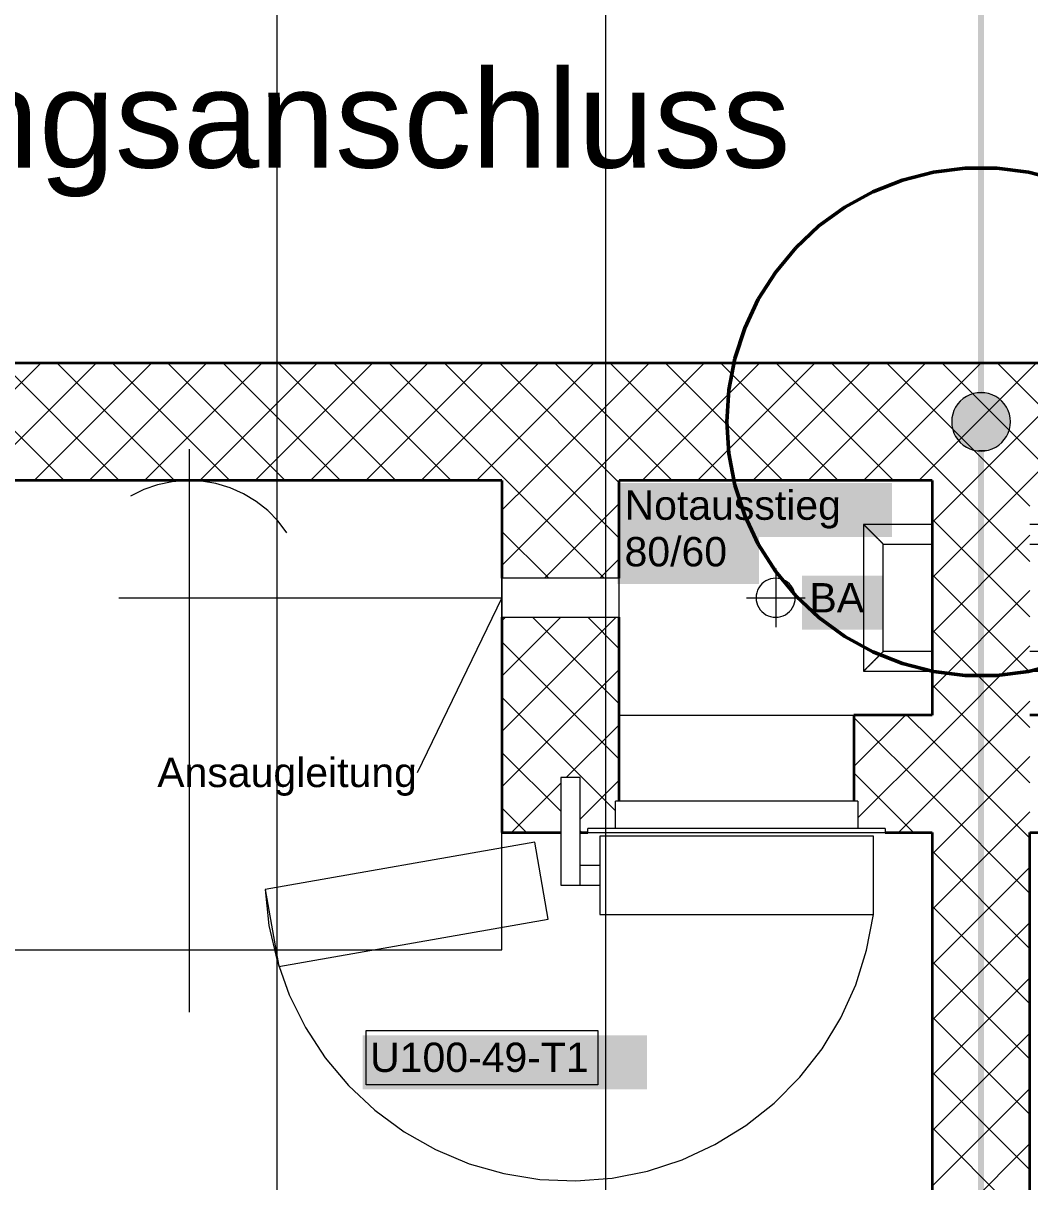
# Model space of a CAD drawing. Extents: x -1067 to 23308, y -6822 to 57810.
# Drawn here: x 7.7 to 59.2, y 408.5 to 467.8 of the extents above; entities that cross this region are included whole.
import ezdxf
from ezdxf.lldxf.tags import DXFTag

# ---------------------------------------------------------------- set-up
doc = ezdxf.new("R2010")
doc.units = 0
doc.layers.get('0').update_dxf_attribs({"lineweight": 13})
for name, color, linetype, lineweight in [('A-____-NOTE-TEXT', 7, 'Continuous', 9), ('A-DETL-____-THIN', 7, 'Continuous', 9), ('A-DETL-GENF-HDLN', 7, '_Verdeckte Linien_', 9), ('A-DOOR-____-HDLN', 7, '_Verdeckte Linien_', 9), ('A-DOOR-____-IDEN', 7, 'Continuous', 5), ('A-DOOR-____-OTLN', 7, 'Continuous', 9), ('A-DOOR-FRAM-OTLN', 7, 'Continuous', 9), ('A-WALL-____-MCUT', 7, 'Continuous', 35), ('A-WALL-____-PATT', 7, 'Continuous', 35), ('I-WALL-____-OTLN', 7, 'Continuous', 9), ('M-HVAC-DUCT-IDEN', 7, 'Continuous', 5), ('M-HVAC-DUCT-OTLN', 7, 'Continuous', 9), ('Q-SPCQ-____-HDLN', 7, '_Verdeckte Linien_', 9), ('S-GRID-____-OTLN', 7, 'Continuous', 5), ('Vertikale Erschließung', 7, 'Continuous', 9)]:
    doc.layers.add(name, color=color, linetype=linetype, lineweight=lineweight)
doc.layers.add('EL01_WAN_Blitzschutz Text', color=1, linetype='Continuous', lineweight=13, true_color=0xff0000)
doc.layers.add('EL01_WAN_Leitung_Potentialausgleich', color=1, linetype='fein_strichliert', lineweight=13, true_color=0xff0000)
doc.styles.get("Standard").update_dxf_attribs({"font": 'arial.ttf'})
tags = doc.linetypes.add('_Rasterlinie_', pattern=[0.375, 0.2, -0.05, 0.075, -0.05]).pattern_tags.tags
tags[10:11] = [DXFTag(74, 4), DXFTag(75, 0), DXFTag(340, '0'), DXFTag(46, 1.0), DXFTag(50, 0.0), DXFTag(44, 0.0), DXFTag(45, 0.0)]
tags[8:9] = [DXFTag(74, 4), DXFTag(75, 0), DXFTag(340, '0'), DXFTag(46, 1.0), DXFTag(50, 0.0), DXFTag(44, 0.0), DXFTag(45, 0.0)]
tags[6:7] = [DXFTag(74, 4), DXFTag(75, 0), DXFTag(340, '0'), DXFTag(46, 1.0), DXFTag(50, 0.0), DXFTag(44, 0.0), DXFTag(45, 0.0)]
tags[4:5] = [DXFTag(74, 4), DXFTag(75, 0), DXFTag(340, '0'), DXFTag(46, 1.0), DXFTag(50, 0.0), DXFTag(44, 0.0), DXFTag(45, 0.0)]
tags = doc.linetypes.add('_Strichpunkt - Fein_', pattern=[0.2, 0.1, -0.05, 0, -0.05]).pattern_tags.tags
tags[10:11] = [DXFTag(74, 4), DXFTag(75, 0), DXFTag(340, '0'), DXFTag(46, 1.0), DXFTag(50, 0.0), DXFTag(44, 0.0), DXFTag(45, 0.0)]
tags[8:9] = [DXFTag(74, 4), DXFTag(75, 0), DXFTag(340, '0'), DXFTag(46, 1.0), DXFTag(50, 0.0), DXFTag(44, 0.0), DXFTag(45, 0.0)]
tags[6:7] = [DXFTag(74, 4), DXFTag(75, 0), DXFTag(340, '0'), DXFTag(46, 1.0), DXFTag(50, 0.0), DXFTag(44, 0.0), DXFTag(45, 0.0)]
tags[4:5] = [DXFTag(74, 4), DXFTag(75, 0), DXFTag(340, '0'), DXFTag(46, 1.0), DXFTag(50, 0.0), DXFTag(44, 0.0), DXFTag(45, 0.0)]
tags = doc.linetypes.add('_Verdeckte Linien_', pattern=[0.15, 0.1, -0.05]).pattern_tags.tags
tags[6:7] = [DXFTag(74, 4), DXFTag(75, 0), DXFTag(340, '0'), DXFTag(46, 1.0), DXFTag(50, 0.0), DXFTag(44, 0.0), DXFTag(45, 0.0)]
tags[4:5] = [DXFTag(74, 4), DXFTag(75, 0), DXFTag(340, '0'), DXFTag(46, 1.0), DXFTag(50, 0.0), DXFTag(44, 0.0), DXFTag(45, 0.0)]
tags = doc.linetypes.add('fein_strichliert', pattern=[4, 1, -2, 1]).pattern_tags.tags
tags[8:9] = [DXFTag(74, 4), DXFTag(75, 0), DXFTag(340, '0'), DXFTag(46, 0.0), DXFTag(50, 0.0), DXFTag(44, 0.0), DXFTag(45, 0.0)]
tags[6:7] = [DXFTag(74, 4), DXFTag(75, 0), DXFTag(340, '0'), DXFTag(46, 0.0), DXFTag(50, 0.0), DXFTag(44, 0.0), DXFTag(45, 0.0)]
tags[4:5] = [DXFTag(74, 4), DXFTag(75, 0), DXFTag(340, '0'), DXFTag(46, 0.0), DXFTag(50, 0.0), DXFTag(44, 0.0), DXFTag(45, 0.0)]

# ---------------------------------------------------------------- blocks, each defined once
blk = doc.blocks.new('Referenz-A0UJ2E68XE', base_point=(-1062.181, -175.856))
at = {"layer": 'A-____-NOTE-TEXT', "color": 0, "linetype": 'Continuous', "lineweight": 5, "ltscale": 0.13}
for p, q in [((46.203, 439.876), (46.203, 436.876)), ((45.594, 439.169), (45.496, 439.083)), ((45.703, 439.242), (45.594, 439.169)), ((45.82, 439.3), (45.703, 439.242)), ((45.944, 439.342), (45.82, 439.3)), ((46.072, 439.367), (45.944, 439.342)), ((46.203, 439.376), (46.072, 439.367)), ((46.334, 439.367), (46.203, 439.376)), ((46.462, 439.342), (46.334, 439.367)), ((46.586, 439.3), (46.462, 439.342)), ((46.703, 439.242), (46.586, 439.3)), ((46.812, 439.169), (46.703, 439.242)), ((46.91, 439.083), (46.812, 439.169)), ((45.212, 438.506), (45.203, 438.376)), ((45.237, 438.635), (45.212, 438.506)), ((45.279, 438.758), (45.237, 438.635)), ((45.337, 438.876), (45.279, 438.758)), ((45.41, 438.984), (45.337, 438.876)), ((45.496, 439.083), (45.41, 438.984)), ((46.996, 438.984), (46.91, 439.083)), ((47.069, 438.876), (46.996, 438.984)), ((47.127, 438.758), (47.069, 438.876)), ((47.169, 438.635), (47.127, 438.758)), ((47.194, 438.506), (47.169, 438.635)), ((47.203, 438.376), (47.194, 438.506)), ((44.703, 438.376), (47.703, 438.376)), ((45.203, 438.376), (45.212, 438.245)), ((45.212, 438.245), (45.237, 438.117)), ((45.237, 438.117), (45.279, 437.993)), ((45.279, 437.993), (45.337, 437.876)), ((47.069, 437.876), (47.127, 437.993)), ((47.127, 437.993), (47.169, 438.117)), ((47.169, 438.117), (47.194, 438.245)), ((47.194, 438.245), (47.203, 438.376)), ((45.337, 437.876), (45.41, 437.767)), ((45.41, 437.767), (45.496, 437.669)), ((45.496, 437.669), (45.594, 437.582)), ((45.594, 437.582), (45.703, 437.51)), ((45.703, 437.51), (45.82, 437.452)), ((45.82, 437.452), (45.944, 437.41)), ((45.944, 437.41), (46.072, 437.384)), ((46.072, 437.384), (46.203, 437.376)), ((46.203, 437.376), (46.334, 437.384)), ((46.334, 437.384), (46.462, 437.41)), ((46.462, 437.41), (46.586, 437.452)), ((46.586, 437.452), (46.703, 437.51)), ((46.703, 437.51), (46.812, 437.582)), ((46.812, 437.582), (46.91, 437.669)), ((46.91, 437.669), (46.996, 437.767)), ((46.996, 437.767), (47.069, 437.876))]:
    blk.add_line(p, q, dxfattribs=at)
at = {"layer": 'A-____-NOTE-TEXT', "color": 7, "linetype": 'Continuous', "lineweight": 5, "ltscale": 0.13, "true_color": 0xffffff}
for points in [[(38.099, 441.486), (52.157, 441.486), (38.099, 444.239)], [(52.157, 441.486), (38.099, 444.239), (52.157, 444.239)], [(38.099, 439.081), (45.342, 439.081), (38.099, 441.858)], [(45.342, 439.081), (38.099, 441.858), (45.342, 441.858)], [(47.556, 436.748), (51.673, 436.748), (47.556, 439.501)], [(51.673, 436.748), (47.556, 439.501), (51.673, 439.501)]]:
    blk.add_solid(points, dxfattribs=at)
at = {"layer": 'A-DETL-____-THIN', "color": 0, "linetype": 'Continuous', "ltscale": 0.13}
for p, q in [((51.203, 426.176), (37.203, 426.176)), ((37.203, 426.176), (37.203, 422.176)), ((51.203, 422.176), (51.203, 426.176)), ((37.203, 422.176), (51.203, 422.176))]:
    blk.add_line(p, q, dxfattribs=at)
at = {"layer": 'A-DETL-GENF-HDLN', "color": 0, "linetype": '_Verdeckte Linien_', "ltscale": 0.13}
for p, q in [((16.203, 445.976), (16.203, 417.176)), ((13.203, 444.376), (0.203, 444.376)), ((13.878, 443.907), (13.203, 443.572)), ((14.59, 444.155), (13.878, 443.907)), ((15.328, 444.311), (14.59, 444.155)), ((16.079, 444.374), (15.328, 444.311)), ((16.832, 444.343), (16.079, 444.374)), ((17.575, 444.217), (16.832, 444.343)), ((18.297, 443.998), (17.575, 444.217)), ((18.985, 443.692), (18.297, 443.998)), ((32.203, 444.376), (21.203, 444.376)), ((32.203, 420.376), (32.203, 444.376)), ((19.63, 443.301), (18.985, 443.692)), ((20.221, 442.832), (19.63, 443.301)), ((20.748, 442.293), (20.221, 442.832)), ((21.203, 441.692), (20.748, 442.293)), ((12.603, 438.376), (32.203, 438.376)), ((33.878, 425.885), (20.091, 423.454)), ((34.573, 421.946), (33.878, 425.885)), ((20.091, 423.454), (20.786, 419.515)), ((20.786, 419.515), (34.573, 421.946)), ((0.203, 420.376), (32.203, 420.376))]:
    blk.add_line(p, q, dxfattribs=at)
at = {"layer": 'A-DOOR-____-HDLN', "color": 0, "linetype": '_Verdeckte Linien_', "ltscale": 0.13}
for p, q in [((20.09, 423.461), (20.285, 421.617)), ((50.857, 420.354), (51.203, 422.176)), ((20.285, 421.617), (20.696, 419.81)), ((50.297, 418.587), (50.857, 420.354)), ((20.696, 419.81), (21.319, 418.064)), ((49.532, 416.898), (50.297, 418.587)), ((21.319, 418.064), (22.145, 416.404)), ((48.573, 415.312), (49.532, 416.898)), ((22.145, 416.404), (23.161, 414.853)), ((23.161, 414.853), (24.353, 413.434)), ((47.433, 413.851), (48.573, 415.312)), ((46.127, 412.534), (47.433, 413.851)), ((24.353, 413.434), (25.705, 412.166)), ((44.675, 411.382), (46.127, 412.534)), ((25.705, 412.166), (27.198, 411.066)), ((43.097, 410.41), (44.675, 411.382)), ((27.198, 411.066), (28.811, 410.152)), ((28.811, 410.152), (30.52, 409.434)), ((41.414, 409.631), (43.097, 410.41)), ((39.651, 409.057), (41.414, 409.631)), ((30.52, 409.434), (32.302, 408.924)), ((32.302, 408.924), (34.133, 408.629)), ((37.833, 408.696), (39.651, 409.057)), ((34.133, 408.629), (35.985, 408.553)), ((35.985, 408.553), (37.833, 408.696))]:
    blk.add_line(p, q, dxfattribs=at)
at = {"layer": 'A-DOOR-____-IDEN', "color": 0, "linetype": 'Continuous', "ltscale": 0.13}
for p, q in [((25.259, 416.243), (37.099, 416.243)), ((25.259, 413.463), (25.259, 416.243)), ((37.099, 416.243), (37.099, 413.463)), ((37.099, 413.463), (25.259, 413.463))]:
    blk.add_line(p, q, dxfattribs=at)
at = {"layer": 'A-DOOR-____-IDEN', "color": 7, "linetype": 'Continuous', "ltscale": 0.13, "true_color": 0xffffff}
for points in [[(25.084, 413.241), (39.623, 413.241), (25.084, 416)], [(39.623, 413.241), (25.084, 416), (39.623, 416)]]:
    blk.add_solid(points, dxfattribs=at)
at = {"layer": 'A-DOOR-____-OTLN', "color": 0, "linetype": 'Continuous', "ltscale": 0.13}
for p, q in [((35.206, 429.176), (35.206, 423.676)), ((36.206, 429.176), (35.206, 429.176)), ((36.206, 423.676), (36.206, 429.176)), ((37.203, 424.676), (36.206, 424.676)), ((35.206, 423.676), (36.206, 423.676)), ((36.206, 423.676), (37.203, 423.676))]:
    blk.add_line(p, q, dxfattribs=at)
at = {"layer": 'A-DOOR-FRAM-OTLN', "color": 0, "linetype": 'Continuous', "ltscale": 0.13}
for p, q in [((50.403, 427.976), (38.003, 427.976)), ((38.003, 426.576), (38.003, 427.976)), ((50.403, 427.976), (50.403, 426.576)), ((51.803, 426.576), (36.603, 426.576)), ((36.603, 426.376), (36.603, 426.576)), ((36.603, 426.376), (51.803, 426.376)), ((51.803, 426.576), (51.803, 426.376))]:
    blk.add_line(p, q, dxfattribs=at)
at = {"layer": 'A-WALL-____-MCUT', "color": 0, "linetype": 'Continuous', "ltscale": 0.35}
for p, q in [((178.303, 450.376), (-831.255, 450.376)), ((32.203, 444.376), (-79.097, 444.376)), ((32.203, 444.376), (32.203, 439.376)), ((38.203, 439.376), (38.203, 444.376)), ((54.203, 444.376), (38.203, 444.376)), ((54.203, 444.376), (54.203, 432.376)), ((32.203, 437.376), (32.203, 426.376)), ((38.203, 427.976), (38.203, 437.376)), ((54.203, 432.376), (50.203, 432.376)), ((50.203, 432.376), (50.203, 427.976)), ((63.203, 432.376), (59.203, 432.376)), ((32.203, 426.376), (35.206, 426.376)), ((36.206, 426.376), (36.603, 426.376)), ((51.803, 426.376), (54.203, 426.376)), ((54.203, 426.376), (54.203, 350.976)), ((59.203, 350.976), (59.203, 426.376)), ((59.203, 426.376), (61.603, 426.376))]:
    blk.add_line(p, q, dxfattribs=at)
at = {"layer": 'A-WALL-____-PATT', "color": 0, "linetype": 'Continuous', "lineweight": 9, "ltscale": 0.13}
for p, q in [((2.611, 444.376), (8.611, 450.376)), ((9.802, 444.376), (3.802, 450.376)), ((5.439, 444.376), (11.439, 450.376)), ((12.63, 444.376), (6.63, 450.376)), ((8.268, 444.376), (14.268, 450.376)), ((15.459, 444.376), (9.459, 450.376)), ((11.096, 444.376), (17.096, 450.376)), ((18.287, 444.376), (12.287, 450.376)), ((13.925, 444.376), (19.925, 450.376)), ((21.115, 444.376), (15.115, 450.376)), ((16.753, 444.376), (22.753, 450.376)), ((23.944, 444.376), (17.944, 450.376)), ((19.581, 444.376), (25.581, 450.376)), ((26.772, 444.376), (20.772, 450.376)), ((22.41, 444.376), (28.41, 450.376)), ((29.601, 444.376), (23.601, 450.376)), ((25.238, 444.376), (31.238, 450.376)), ((32.429, 444.376), (26.429, 450.376)), ((28.067, 444.376), (34.067, 450.376)), ((35.258, 444.376), (29.258, 450.376)), ((30.895, 444.376), (36.895, 450.376)), ((38.086, 444.376), (32.086, 450.376)), ((33.724, 444.376), (39.724, 450.376)), ((40.914, 444.376), (34.914, 450.376)), ((36.552, 444.376), (42.552, 450.376)), ((43.743, 444.376), (37.743, 450.376)), ((39.38, 444.376), (45.38, 450.376)), ((46.571, 444.376), (40.571, 450.376)), ((42.209, 444.376), (48.209, 450.376)), ((49.4, 444.376), (43.4, 450.376)), ((45.037, 444.376), (51.037, 450.376)), ((52.228, 444.376), (46.228, 450.376)), ((47.866, 444.376), (53.866, 450.376)), ((55.057, 444.376), (49.057, 450.376)), ((50.694, 444.376), (56.694, 450.376)), ((57.885, 444.376), (51.885, 450.376)), ((53.523, 444.376), (59.523, 450.376)), ((60.713, 444.376), (54.713, 450.376)), ((56.351, 444.376), (62.351, 450.376)), ((63.542, 444.376), (57.542, 450.376)), ((59.179, 444.376), (65.179, 450.376)), ((32.203, 442.855), (33.724, 444.376)), ((32.203, 440.027), (36.552, 444.376)), ((37.429, 439.376), (32.429, 444.376)), ((38.203, 441.43), (35.258, 444.376)), ((38.203, 444.259), (38.086, 444.376)), ((54.203, 442.228), (56.351, 444.376)), ((54.203, 439.399), (59.179, 444.376)), ((59.203, 440.229), (55.057, 444.376)), ((59.203, 443.058), (57.885, 444.376)), ((34.38, 439.376), (38.203, 443.198)), ((59.203, 437.401), (54.203, 442.401)), ((34.601, 439.376), (32.203, 441.773)), ((54.203, 436.571), (59.203, 441.571)), ((37.209, 439.376), (38.203, 440.37)), ((59.203, 434.572), (54.203, 439.572)), ((54.203, 433.742), (59.203, 438.742)), ((32.203, 437.198), (32.38, 437.376)), ((32.203, 434.37), (35.209, 437.376)), ((33.037, 432.376), (38.037, 437.376)), ((38.203, 432.945), (33.772, 437.376)), ((38.203, 435.773), (36.601, 437.376)), ((59.203, 431.744), (54.203, 436.744)), ((35.944, 432.376), (32.203, 436.117)), ((54.203, 430.914), (59.203, 435.914)), ((35.866, 432.376), (38.203, 434.713)), ((59.203, 428.916), (54.203, 433.916)), ((33.115, 432.376), (32.203, 433.288)), ((54.203, 428.086), (59.203, 433.086)), ((32.203, 431.541), (33.037, 432.376)), ((32.203, 428.713), (35.866, 432.376)), ((38.003, 427.488), (33.115, 432.376)), ((38.203, 430.117), (35.944, 432.376)), ((50.203, 429.742), (52.836, 432.376)), ((54.203, 428.259), (50.203, 432.259)), ((54.203, 431.087), (52.914, 432.376)), ((35.494, 429.176), (38.203, 431.885)), ((50.403, 427.114), (54.203, 430.914)), ((59.203, 426.087), (54.203, 431.087)), ((35.206, 427.456), (32.203, 430.46)), ((54.203, 425.257), (59.203, 430.257)), ((36.206, 427.06), (38.203, 429.056)), ((53.258, 426.376), (50.203, 429.43)), ((32.694, 426.376), (35.206, 428.888)), ((52.493, 426.376), (54.203, 428.086)), ((59.203, 423.259), (54.203, 428.259)), ((33.459, 426.376), (32.203, 427.631)), ((54.203, 422.429), (59.203, 427.429)), ((36.287, 426.376), (36.206, 426.456)), ((59.203, 420.43), (54.203, 425.43)), ((54.203, 419.6), (59.203, 424.6)), ((59.203, 417.602), (54.203, 422.602)), ((54.203, 416.772), (59.203, 421.772)), ((59.203, 414.773), (54.203, 419.773)), ((54.203, 413.943), (59.203, 418.943)), ((59.203, 411.945), (54.203, 416.945)), ((54.203, 411.115), (59.203, 416.115)), ((59.203, 409.117), (54.203, 414.117)), ((54.203, 408.287), (59.203, 413.287)), ((59.203, 406.288), (54.203, 411.288)), ((54.203, 405.458), (59.203, 410.458))]:
    blk.add_line(p, q, dxfattribs=at)
at = {"layer": 'I-WALL-____-OTLN', "color": 0, "linetype": 'Continuous', "ltscale": 0.13}
blk.add_line((38.203, 432.376), (50.203, 432.376), dxfattribs=at)
at = {"layer": 'M-HVAC-DUCT-IDEN', "color": 0, "linetype": 'Continuous', "ltscale": 0.13}
blk.add_line((32.203, 438.376), (27.871, 429.422), dxfattribs=at)
at = {"layer": 'M-HVAC-DUCT-OTLN', "color": 0, "linetype": '_Strichpunkt - Fein_', "ltscale": 0.13}
for p, q in [((38.203, 439.376), (32.203, 439.376)), ((32.203, 439.376), (32.203, 437.376)), ((38.203, 437.376), (38.203, 439.376)), ((32.203, 437.376), (38.203, 437.376))]:
    blk.add_line(p, q, dxfattribs=at)
at = {"layer": 'Q-SPCQ-____-HDLN', "color": 0, "linetype": '_Verdeckte Linien_', "ltscale": 0.13}
blk.add_line((16.203, 444.376), (16.203, 420.376), dxfattribs=at)
at = {"layer": 'S-GRID-____-OTLN', "color": 0, "linetype": '_Rasterlinie_', "ltscale": 0.13}
for p, q in [((37.503, 560.559), (37.503, 159.768)), ((20.703, -172.392), (20.703, 546.376))]:
    blk.add_line(p, q, dxfattribs=at)
at = {"layer": 'Vertikale Erschließung', "color": 0, "linetype": 'Continuous', "ltscale": 0.13}
for p, q in [((50.703, 442.126), (50.703, 434.626)), ((54.203, 442.126), (50.703, 442.126)), ((50.703, 442.125), (50.703, 442.126)), ((50.705, 442.124), (50.703, 442.125)), ((50.707, 442.121), (50.705, 442.124)), ((50.711, 442.118), (50.707, 442.121)), ((50.715, 442.114), (50.711, 442.118)), ((50.72, 442.109), (50.715, 442.114)), ((50.723, 442.106), (50.72, 442.109)), ((50.726, 442.103), (50.723, 442.106)), ((50.73, 442.099), (50.726, 442.103)), ((50.733, 442.096), (50.73, 442.099)), ((50.737, 442.092), (50.733, 442.096)), ((50.741, 442.088), (50.737, 442.092)), ((50.745, 442.083), (50.741, 442.088)), ((50.75, 442.079), (50.745, 442.083)), ((50.755, 442.074), (50.75, 442.079)), ((50.759, 442.069), (50.755, 442.074)), ((50.765, 442.064), (50.759, 442.069)), ((50.77, 442.059), (50.765, 442.064)), ((50.776, 442.053), (50.77, 442.059)), ((50.781, 442.047), (50.776, 442.053)), ((62.703, 442.126), (59.203, 442.126)), ((50.787, 442.041), (50.781, 442.047)), ((50.793, 442.035), (50.787, 442.041)), ((50.8, 442.029), (50.793, 442.035)), ((50.806, 442.022), (50.8, 442.029)), ((50.81, 442.019), (50.806, 442.022)), ((50.813, 442.016), (50.81, 442.019)), ((50.816, 442.012), (50.813, 442.016)), ((50.82, 442.009), (50.816, 442.012)), ((50.824, 442.005), (50.82, 442.009)), ((50.827, 442.002), (50.824, 442.005)), ((50.831, 441.998), (50.827, 442.002)), ((50.834, 441.994), (50.831, 441.998)), ((50.838, 441.991), (50.834, 441.994)), ((50.842, 441.987), (50.838, 441.991)), ((50.846, 441.983), (50.842, 441.987)), ((50.849, 441.979), (50.846, 441.983)), ((50.857, 441.972), (50.849, 441.979)), ((50.865, 441.964), (50.857, 441.972)), ((50.873, 441.955), (50.865, 441.964)), ((50.882, 441.947), (50.873, 441.955)), ((50.89, 441.939), (50.882, 441.947)), ((50.899, 441.93), (50.89, 441.939)), ((50.903, 441.926), (50.899, 441.93)), ((50.907, 441.921), (50.903, 441.926)), ((50.912, 441.917), (50.907, 441.921)), ((50.916, 441.912), (50.912, 441.917)), ((50.921, 441.908), (50.916, 441.912)), ((50.925, 441.903), (50.921, 441.908)), ((50.93, 441.899), (50.925, 441.903)), ((50.934, 441.894), (50.93, 441.899)), ((50.939, 441.89), (50.934, 441.894)), ((50.944, 441.885), (50.939, 441.89)), ((50.948, 441.88), (50.944, 441.885)), ((50.953, 441.876), (50.948, 441.88)), ((50.958, 441.871), (50.953, 441.876)), ((50.963, 441.866), (50.958, 441.871)), ((50.967, 441.861), (50.963, 441.866)), ((50.972, 441.857), (50.967, 441.861)), ((50.977, 441.852), (50.972, 441.857)), ((50.982, 441.847), (50.977, 441.852)), ((50.987, 441.842), (50.982, 441.847)), ((50.992, 441.837), (50.987, 441.842)), ((50.997, 441.832), (50.992, 441.837)), ((51.002, 441.827), (50.997, 441.832)), ((51.007, 441.822), (51.002, 441.827)), ((51.012, 441.817), (51.007, 441.822)), ((51.017, 441.812), (51.012, 441.817)), ((51.022, 441.807), (51.017, 441.812)), ((51.027, 441.802), (51.022, 441.807)), ((51.032, 441.797), (51.027, 441.802)), ((51.037, 441.791), (51.032, 441.797)), ((51.042, 441.786), (51.037, 441.791)), ((51.047, 441.781), (51.042, 441.786)), ((51.053, 441.776), (51.047, 441.781)), ((51.058, 441.771), (51.053, 441.776)), ((51.063, 441.766), (51.058, 441.771)), ((51.068, 441.76), (51.063, 441.766)), ((51.074, 441.755), (51.068, 441.76)), ((51.079, 441.75), (51.074, 441.755)), ((51.084, 441.745), (51.079, 441.75)), ((51.089, 441.739), (51.084, 441.745)), ((51.095, 441.734), (51.089, 441.739)), ((51.1, 441.729), (51.095, 441.734)), ((51.105, 441.723), (51.1, 441.729)), ((51.111, 441.718), (51.105, 441.723)), ((51.116, 441.713), (51.111, 441.718)), ((51.122, 441.707), (51.116, 441.713)), ((51.127, 441.702), (51.122, 441.707)), ((51.132, 441.696), (51.127, 441.702)), ((51.138, 441.691), (51.132, 441.696)), ((51.143, 441.686), (51.138, 441.691)), ((51.149, 441.68), (51.143, 441.686)), ((51.154, 441.675), (51.149, 441.68)), ((51.159, 441.669), (51.154, 441.675)), ((51.165, 441.664), (51.159, 441.669)), ((51.17, 441.658), (51.165, 441.664)), ((51.176, 441.653), (51.17, 441.658)), ((51.181, 441.647), (51.176, 441.653)), ((51.187, 441.642), (51.181, 441.647)), ((51.192, 441.637), (51.187, 441.642)), ((51.198, 441.631), (51.192, 441.637)), ((51.203, 441.626), (51.198, 441.631)), ((51.208, 441.62), (51.203, 441.626)), ((51.214, 441.615), (51.208, 441.62)), ((51.219, 441.609), (51.214, 441.615)), ((51.225, 441.604), (51.219, 441.609)), ((51.23, 441.599), (51.225, 441.604)), ((51.236, 441.593), (51.23, 441.599)), ((51.241, 441.588), (51.236, 441.593)), ((51.247, 441.582), (51.241, 441.588)), ((51.252, 441.577), (51.247, 441.582)), ((51.257, 441.571), (51.252, 441.577)), ((51.263, 441.566), (51.257, 441.571)), ((51.268, 441.56), (51.263, 441.566)), ((51.274, 441.555), (51.268, 441.56)), ((51.279, 441.55), (51.274, 441.555)), ((51.284, 441.544), (51.279, 441.55)), ((51.29, 441.539), (51.284, 441.544)), ((51.295, 441.533), (51.29, 441.539)), ((51.301, 441.528), (51.295, 441.533)), ((51.306, 441.523), (51.301, 441.528)), ((51.311, 441.517), (51.306, 441.523)), ((51.317, 441.512), (51.311, 441.517)), ((51.322, 441.507), (51.317, 441.512)), ((51.327, 441.502), (51.322, 441.507)), ((51.332, 441.496), (51.327, 441.502)), ((51.338, 441.491), (51.332, 441.496)), ((51.343, 441.486), (51.338, 441.491)), ((51.348, 441.481), (51.343, 441.486)), ((51.353, 441.475), (51.348, 441.481)), ((51.359, 441.47), (51.353, 441.475)), ((51.364, 441.465), (51.359, 441.47)), ((51.369, 441.46), (51.364, 441.465)), ((51.374, 441.455), (51.369, 441.46)), ((51.379, 441.45), (51.374, 441.455)), ((51.384, 441.445), (51.379, 441.45)), ((51.389, 441.439), (51.384, 441.445)), ((51.394, 441.434), (51.389, 441.439)), ((51.399, 441.429), (51.394, 441.434)), ((51.404, 441.424), (51.399, 441.429)), ((51.409, 441.419), (51.404, 441.424)), ((51.414, 441.414), (51.409, 441.419)), ((51.419, 441.409), (51.414, 441.414)), ((51.424, 441.404), (51.419, 441.409)), ((51.429, 441.4), (51.424, 441.404)), ((51.434, 441.395), (51.429, 441.4)), ((51.439, 441.39), (51.434, 441.395)), ((51.443, 441.385), (51.439, 441.39)), ((51.448, 441.38), (51.443, 441.385)), ((51.453, 441.376), (51.448, 441.38)), ((51.462, 441.366), (51.453, 441.376)), ((51.472, 441.357), (51.462, 441.366)), ((51.481, 441.348), (51.472, 441.357)), ((51.49, 441.339), (51.481, 441.348)), ((51.499, 441.33), (51.49, 441.339)), ((51.507, 441.321), (51.499, 441.33)), ((51.516, 441.313), (51.507, 441.321)), ((51.524, 441.304), (51.516, 441.313)), ((51.533, 441.296), (51.524, 441.304)), ((51.541, 441.288), (51.533, 441.296)), ((51.549, 441.28), (51.541, 441.288)), ((51.557, 441.272), (51.549, 441.28)), ((51.56, 441.268), (51.557, 441.272)), ((51.564, 441.265), (51.56, 441.268)), ((51.568, 441.261), (51.564, 441.265)), ((51.572, 441.257), (51.568, 441.261)), ((51.575, 441.254), (51.572, 441.257)), ((51.579, 441.25), (51.575, 441.254)), ((51.582, 441.246), (51.579, 441.25)), ((51.586, 441.243), (51.582, 441.246)), ((51.59, 441.239), (51.586, 441.243)), ((51.593, 441.236), (51.59, 441.239)), ((51.596, 441.232), (51.593, 441.236)), ((51.6, 441.229), (51.596, 441.232)), ((51.606, 441.223), (51.6, 441.229)), ((51.613, 441.216), (51.606, 441.223)), ((51.619, 441.21), (51.613, 441.216)), ((51.625, 441.204), (51.619, 441.21)), ((51.63, 441.198), (51.625, 441.204)), ((51.636, 441.193), (51.63, 441.198)), ((51.641, 441.187), (51.636, 441.193)), ((51.647, 441.182), (51.641, 441.187)), ((51.651, 441.177), (51.647, 441.182)), ((51.656, 441.173), (51.651, 441.177)), ((51.661, 441.168), (51.656, 441.173)), ((51.665, 441.164), (51.661, 441.168)), ((51.669, 441.16), (51.665, 441.164)), ((51.673, 441.156), (51.669, 441.16)), ((51.676, 441.152), (51.673, 441.156)), ((51.68, 441.149), (51.676, 441.152)), ((51.683, 441.146), (51.68, 441.149)), ((51.686, 441.143), (51.683, 441.146)), ((51.691, 441.138), (51.686, 441.143)), ((51.695, 441.133), (51.691, 441.138)), ((51.699, 441.13), (51.695, 441.133)), ((51.701, 441.128), (51.699, 441.13)), ((51.703, 441.126), (51.701, 441.128)), ((51.703, 435.626), (51.703, 441.126)), ((51.703, 441.126), (54.203, 441.126)), ((51.703, 441.126), (51.703, 441.126)), ((59.203, 441.126), (61.703, 441.126)), ((51.613, 435.535), (51.606, 435.529)), ((51.619, 435.541), (51.613, 435.535)), ((51.625, 435.547), (51.619, 435.541)), ((51.63, 435.553), (51.625, 435.547)), ((51.636, 435.559), (51.63, 435.553)), ((51.641, 435.564), (51.636, 435.559)), ((51.646, 435.569), (51.641, 435.564)), ((51.651, 435.574), (51.646, 435.569)), ((51.656, 435.579), (51.651, 435.574)), ((51.661, 435.583), (51.656, 435.579)), ((51.665, 435.588), (51.661, 435.583)), ((51.669, 435.592), (51.665, 435.588)), ((51.673, 435.596), (51.669, 435.592)), ((51.676, 435.599), (51.673, 435.596)), ((51.68, 435.603), (51.676, 435.599)), ((51.683, 435.606), (51.68, 435.603)), ((51.686, 435.609), (51.683, 435.606)), ((51.691, 435.614), (51.686, 435.609)), ((51.695, 435.618), (51.691, 435.614)), ((51.699, 435.621), (51.695, 435.618)), ((51.701, 435.624), (51.699, 435.621)), ((51.702, 435.625), (51.701, 435.624)), ((51.703, 435.626), (51.702, 435.625)), ((54.203, 435.626), (51.703, 435.626)), ((61.703, 435.626), (59.203, 435.626)), ((51.022, 434.944), (51.017, 434.939)), ((51.027, 434.95), (51.022, 434.944)), ((51.032, 434.955), (51.027, 434.95)), ((51.037, 434.96), (51.032, 434.955)), ((51.042, 434.965), (51.037, 434.96)), ((51.048, 434.97), (51.042, 434.965)), ((51.053, 434.975), (51.048, 434.97)), ((51.058, 434.981), (51.053, 434.975)), ((51.063, 434.986), (51.058, 434.981)), ((51.068, 434.991), (51.063, 434.986)), ((51.074, 434.996), (51.068, 434.991)), ((51.079, 435.002), (51.074, 434.996)), ((51.084, 435.007), (51.079, 435.002)), ((51.089, 435.012), (51.084, 435.007)), ((51.095, 435.017), (51.089, 435.012)), ((51.1, 435.023), (51.095, 435.017)), ((51.105, 435.028), (51.1, 435.023)), ((51.111, 435.034), (51.105, 435.028)), ((51.116, 435.039), (51.111, 435.034)), ((51.121, 435.044), (51.116, 435.039)), ((51.127, 435.05), (51.121, 435.044)), ((51.132, 435.055), (51.127, 435.05)), ((51.138, 435.06), (51.132, 435.055)), ((51.143, 435.066), (51.138, 435.06)), ((51.149, 435.071), (51.143, 435.066)), ((51.154, 435.077), (51.149, 435.071)), ((51.16, 435.082), (51.154, 435.077)), ((51.165, 435.088), (51.16, 435.082)), ((51.17, 435.093), (51.165, 435.088)), ((51.176, 435.098), (51.17, 435.093)), ((51.181, 435.104), (51.176, 435.098)), ((51.187, 435.109), (51.181, 435.104)), ((51.192, 435.115), (51.187, 435.109)), ((51.198, 435.12), (51.192, 435.115)), ((51.203, 435.126), (51.198, 435.12)), ((51.208, 435.131), (51.203, 435.126)), ((51.214, 435.137), (51.208, 435.131)), ((51.219, 435.142), (51.214, 435.137)), ((51.225, 435.148), (51.219, 435.142)), ((51.23, 435.153), (51.225, 435.148)), ((51.236, 435.158), (51.23, 435.153)), ((51.241, 435.164), (51.236, 435.158)), ((51.246, 435.169), (51.241, 435.164)), ((51.252, 435.175), (51.246, 435.169)), ((51.257, 435.18), (51.252, 435.175)), ((51.263, 435.186), (51.257, 435.18)), ((51.268, 435.191), (51.263, 435.186)), ((51.274, 435.196), (51.268, 435.191)), ((51.279, 435.202), (51.274, 435.196)), ((51.285, 435.207), (51.279, 435.202)), ((51.29, 435.213), (51.285, 435.207)), ((51.295, 435.218), (51.29, 435.213)), ((51.301, 435.223), (51.295, 435.218)), ((51.306, 435.229), (51.301, 435.223)), ((51.311, 435.234), (51.306, 435.229)), ((51.317, 435.239), (51.311, 435.234)), ((51.322, 435.245), (51.317, 435.239)), ((51.327, 435.25), (51.322, 435.245)), ((51.332, 435.255), (51.327, 435.25)), ((51.338, 435.26), (51.332, 435.255)), ((51.343, 435.266), (51.338, 435.26)), ((51.348, 435.271), (51.343, 435.266)), ((51.353, 435.276), (51.348, 435.271)), ((51.358, 435.281), (51.353, 435.276)), ((51.364, 435.286), (51.358, 435.281)), ((51.369, 435.292), (51.364, 435.286)), ((51.374, 435.297), (51.369, 435.292)), ((51.379, 435.302), (51.374, 435.297)), ((51.384, 435.307), (51.379, 435.302)), ((51.389, 435.312), (51.384, 435.307)), ((51.394, 435.317), (51.389, 435.312)), ((51.399, 435.322), (51.394, 435.317)), ((51.404, 435.327), (51.399, 435.322)), ((51.409, 435.332), (51.404, 435.327)), ((51.414, 435.337), (51.409, 435.332)), ((51.419, 435.342), (51.414, 435.337)), ((51.424, 435.347), (51.419, 435.342)), ((51.429, 435.352), (51.424, 435.347)), ((51.434, 435.357), (51.429, 435.352)), ((51.439, 435.361), (51.434, 435.357)), ((51.444, 435.366), (51.439, 435.361)), ((51.448, 435.371), (51.444, 435.366)), ((51.453, 435.376), (51.448, 435.371)), ((51.462, 435.385), (51.453, 435.376)), ((51.472, 435.394), (51.462, 435.385)), ((51.481, 435.403), (51.472, 435.394)), ((51.49, 435.413), (51.481, 435.403)), ((51.499, 435.421), (51.49, 435.413)), ((51.507, 435.43), (51.499, 435.421)), ((51.516, 435.439), (51.507, 435.43)), ((51.524, 435.447), (51.516, 435.439)), ((51.533, 435.455), (51.524, 435.447)), ((51.541, 435.464), (51.533, 435.455)), ((51.549, 435.471), (51.541, 435.464)), ((51.557, 435.479), (51.549, 435.471)), ((51.56, 435.483), (51.557, 435.479)), ((51.564, 435.487), (51.56, 435.483)), ((51.568, 435.491), (51.564, 435.487)), ((51.572, 435.494), (51.568, 435.491)), ((51.575, 435.498), (51.572, 435.494)), ((51.579, 435.502), (51.575, 435.498)), ((51.582, 435.505), (51.579, 435.502)), ((51.586, 435.509), (51.582, 435.505)), ((51.589, 435.512), (51.586, 435.509)), ((51.593, 435.516), (51.589, 435.512)), ((51.596, 435.519), (51.593, 435.516)), ((51.6, 435.522), (51.596, 435.519)), ((51.606, 435.529), (51.6, 435.522)), ((50.703, 434.626), (54.203, 434.626)), ((50.704, 434.626), (50.703, 434.626)), ((50.705, 434.628), (50.704, 434.626)), ((50.707, 434.63), (50.705, 434.628)), ((50.711, 434.633), (50.707, 434.63)), ((50.715, 434.638), (50.711, 434.633)), ((50.72, 434.643), (50.715, 434.638)), ((50.723, 434.646), (50.72, 434.643)), ((50.726, 434.649), (50.723, 434.646)), ((50.73, 434.652), (50.726, 434.649)), ((50.733, 434.656), (50.73, 434.652)), ((50.737, 434.66), (50.733, 434.656)), ((50.741, 434.664), (50.737, 434.66)), ((50.745, 434.668), (50.741, 434.664)), ((50.75, 434.673), (50.745, 434.668)), ((50.755, 434.677), (50.75, 434.673)), ((50.76, 434.682), (50.755, 434.677)), ((50.765, 434.687), (50.76, 434.682)), ((50.77, 434.693), (50.765, 434.687)), ((50.776, 434.698), (50.77, 434.693)), ((50.781, 434.704), (50.776, 434.698)), ((50.787, 434.71), (50.781, 434.704)), ((50.793, 434.716), (50.787, 434.71)), ((50.8, 434.722), (50.793, 434.716)), ((50.806, 434.729), (50.8, 434.722)), ((50.81, 434.732), (50.806, 434.729)), ((50.813, 434.736), (50.81, 434.732)), ((50.817, 434.739), (50.813, 434.736)), ((50.82, 434.743), (50.817, 434.739)), ((50.824, 434.746), (50.82, 434.743)), ((50.827, 434.75), (50.824, 434.746)), ((50.831, 434.753), (50.827, 434.75)), ((50.834, 434.757), (50.831, 434.753)), ((50.838, 434.761), (50.834, 434.757)), ((50.842, 434.765), (50.838, 434.761)), ((50.846, 434.768), (50.842, 434.765)), ((50.849, 434.772), (50.846, 434.768)), ((50.857, 434.78), (50.849, 434.772)), ((50.865, 434.788), (50.857, 434.78)), ((50.873, 434.796), (50.865, 434.788)), ((50.882, 434.804), (50.873, 434.796)), ((50.89, 434.813), (50.882, 434.804)), ((50.899, 434.821), (50.89, 434.813)), ((50.903, 434.826), (50.899, 434.821)), ((50.907, 434.83), (50.903, 434.826)), ((50.912, 434.834), (50.907, 434.83)), ((50.916, 434.839), (50.912, 434.834)), ((50.921, 434.843), (50.916, 434.839)), ((50.925, 434.848), (50.921, 434.843)), ((50.93, 434.852), (50.925, 434.848)), ((50.934, 434.857), (50.93, 434.852)), ((50.939, 434.862), (50.934, 434.857)), ((50.944, 434.866), (50.939, 434.862)), ((50.948, 434.871), (50.944, 434.866)), ((50.953, 434.876), (50.948, 434.871)), ((50.958, 434.88), (50.953, 434.876)), ((50.962, 434.885), (50.958, 434.88)), ((50.967, 434.89), (50.962, 434.885)), ((50.972, 434.895), (50.967, 434.89)), ((50.977, 434.9), (50.972, 434.895)), ((50.982, 434.905), (50.977, 434.9)), ((50.987, 434.909), (50.982, 434.905)), ((50.992, 434.914), (50.987, 434.909)), ((50.997, 434.919), (50.992, 434.914)), ((51.002, 434.924), (50.997, 434.919)), ((51.007, 434.929), (51.002, 434.924)), ((51.012, 434.934), (51.007, 434.929)), ((51.017, 434.939), (51.012, 434.934)), ((59.203, 434.626), (62.703, 434.626))]:
    blk.add_line(p, q, dxfattribs=at)
at = {"layer": 'A-____-NOTE-TEXT', "color": 0, "linetype": 'Continuous', "lineweight": 5, "ltscale": 0.13, "char_height": 1.5, "attachment_point": 1}
for s, insert in [('{\\fArial;Notausstieg}', (38.474, 443.864)), ('{\\fArial;80/60}', (38.474, 441.483)), ('{\\fArial;BA}', (47.931, 439.126))]:
    blk.add_mtext(s, dxfattribs=dict(at, insert=insert))
at = {"layer": 'A-DOOR-____-IDEN', "color": 0, "linetype": 'Continuous', "ltscale": 0.13, "insert": (25.459, 415.625), "char_height": 1.5, "attachment_point": 1}
blk.add_mtext('{\\fArial;U100-49-T1}', dxfattribs=at)
at = {"layer": 'M-HVAC-DUCT-IDEN', "color": 0, "linetype": 'Continuous', "ltscale": 0.13, "insert": (14.571, 430.194), "char_height": 1.5, "attachment_point": 1}
blk.add_mtext('{\\fArial;Ansaugleitung}', dxfattribs=at)
blk = doc.blocks.new('Kreis-A0UJ2E6WXE', base_point=(43.705, 434.401))
at = {"color": 0, "linetype": 'ByBlock', "lineweight": -2, "ltscale": 0.5}
for p, q in [((54.269, 460.146), (52.688, 459.74)), ((55.889, 460.35), (54.269, 460.146)), ((57.521, 460.35), (55.889, 460.35)), ((59.141, 460.146), (57.521, 460.35)), ((60.722, 459.74), (59.141, 460.146)), ((52.688, 459.74), (51.17, 459.139)), ((62.24, 459.139), (60.722, 459.74)), ((51.17, 459.139), (49.739, 458.352)), ((63.671, 458.352), (62.24, 459.139)), ((49.739, 458.352), (48.418, 457.392)), ((64.992, 457.392), (63.671, 458.352)), ((48.418, 457.392), (47.228, 456.275)), ((66.182, 456.275), (64.992, 457.392)), ((47.228, 456.275), (46.188, 455.017)), ((67.222, 455.017), (66.182, 456.275)), ((46.188, 455.017), (45.313, 453.639)), ((68.097, 453.639), (67.222, 455.017)), ((45.313, 453.639), (44.618, 452.161)), ((68.792, 452.161), (68.097, 453.639)), ((44.618, 452.161), (44.113, 450.609)), ((69.297, 450.609), (68.792, 452.161)), ((44.113, 450.609), (43.808, 449.005)), ((69.602, 449.005), (69.297, 450.609)), ((43.808, 449.005), (43.705, 447.376)), ((69.705, 447.376), (69.602, 449.005)), ((43.705, 447.376), (43.808, 445.746)), ((69.602, 445.746), (69.705, 447.376)), ((43.808, 445.746), (44.113, 444.143)), ((69.297, 444.143), (69.602, 445.746)), ((44.113, 444.143), (44.618, 442.59)), ((68.792, 442.59), (69.297, 444.143)), ((44.618, 442.59), (45.313, 441.113)), ((68.097, 441.113), (68.792, 442.59)), ((45.313, 441.113), (46.188, 439.735)), ((67.222, 439.735), (68.097, 441.113)), ((46.188, 439.735), (47.228, 438.477)), ((66.182, 438.477), (67.222, 439.735)), ((47.228, 438.477), (48.418, 437.359)), ((64.992, 437.359), (66.182, 438.477)), ((48.418, 437.359), (49.739, 436.4)), ((63.671, 436.4), (64.992, 437.359)), ((49.739, 436.4), (51.17, 435.613)), ((62.24, 435.613), (63.671, 436.4)), ((51.17, 435.613), (52.688, 435.012)), ((60.722, 435.012), (62.24, 435.613)), ((52.688, 435.012), (54.269, 434.606)), ((59.141, 434.606), (60.722, 435.012)), ((54.269, 434.606), (55.889, 434.401)), ((55.889, 434.401), (57.521, 434.401)), ((57.521, 434.401), (59.141, 434.606))]:
    blk.add_line(p, q, dxfattribs=at)
blk = doc.blocks.new('Anschlusspunkt-A0UJ2E9EXE', base_point=(55.207, 445.876))
at = {"color": 0, "linetype": 'ByBlock', "lineweight": -2, "ltscale": 0.13}
for p, q in [((55.957, 448.675), (55.794, 448.566)), ((56.133, 448.762), (55.957, 448.675)), ((56.319, 448.825), (56.133, 448.762)), ((56.512, 448.863), (56.319, 448.825)), ((56.707, 448.876), (56.512, 448.863)), ((56.903, 448.863), (56.707, 448.876)), ((57.096, 448.825), (56.903, 448.863)), ((57.281, 448.762), (57.096, 448.825)), ((57.457, 448.675), (57.281, 448.762)), ((57.62, 448.566), (57.457, 448.675)), ((55.408, 448.126), (55.322, 447.95)), ((55.517, 448.289), (55.408, 448.126)), ((55.647, 448.436), (55.517, 448.289)), ((55.794, 448.566), (55.647, 448.436)), ((57.768, 448.436), (57.62, 448.566)), ((57.897, 448.289), (57.768, 448.436)), ((58.006, 448.126), (57.897, 448.289)), ((58.093, 447.95), (58.006, 448.126)), ((55.22, 447.572), (55.207, 447.376)), ((55.258, 447.764), (55.22, 447.572)), ((55.322, 447.95), (55.258, 447.764)), ((58.156, 447.764), (58.093, 447.95)), ((58.195, 447.572), (58.156, 447.764)), ((58.207, 447.376), (58.195, 447.572)), ((55.207, 447.376), (55.22, 447.18)), ((55.22, 447.18), (55.258, 446.988)), ((55.258, 446.988), (55.322, 446.802)), ((55.322, 446.802), (55.408, 446.626)), ((58.006, 446.626), (58.093, 446.802)), ((58.093, 446.802), (58.156, 446.988)), ((58.156, 446.988), (58.195, 447.18)), ((58.195, 447.18), (58.207, 447.376)), ((55.408, 446.626), (55.517, 446.463)), ((55.517, 446.463), (55.647, 446.315)), ((55.647, 446.315), (55.794, 446.186)), ((57.62, 446.186), (57.768, 446.315)), ((57.768, 446.315), (57.897, 446.463)), ((57.897, 446.463), (58.006, 446.626)), ((55.794, 446.186), (55.957, 446.077)), ((55.957, 446.077), (56.133, 445.99)), ((56.133, 445.99), (56.319, 445.927)), ((56.319, 445.927), (56.512, 445.889)), ((56.512, 445.889), (56.707, 445.876)), ((56.707, 445.876), (56.903, 445.889)), ((56.903, 445.889), (57.096, 445.927)), ((57.096, 445.927), (57.281, 445.99)), ((57.281, 445.99), (57.457, 446.077)), ((57.457, 446.077), (57.62, 446.186))]:
    blk.add_line(p, q, dxfattribs=at)
for points in [[(57.759, 448.445), (55.66, 448.445), (57.465, 448.667)], [(55.66, 448.445), (57.465, 448.667), (55.943, 448.667)], [(57.465, 448.667), (55.943, 448.667), (57.443, 448.683)], [(55.943, 448.667), (57.443, 448.683), (55.982, 448.683)], [(57.443, 448.683), (55.982, 448.683), (57.102, 448.819)], [(55.982, 448.683), (57.102, 448.819), (56.299, 448.819)], [(57.102, 448.819), (56.299, 448.819), (57.075, 448.83)], [(56.299, 448.819), (57.075, 448.83), (56.372, 448.83)], [(57.075, 448.83), (56.372, 448.83), (56.682, 448.876)], [(58.155, 447.768), (55.261, 447.768), (58.008, 448.119)], [(55.261, 447.768), (58.008, 448.119), (55.404, 448.119)], [(58.008, 448.119), (55.404, 448.119), (58.002, 448.133)], [(55.404, 448.119), (58.002, 448.133), (55.415, 448.133)], [(58.002, 448.133), (55.415, 448.133), (57.773, 448.428)], [(55.415, 448.133), (57.773, 448.428), (55.638, 448.428)], [(57.773, 448.428), (55.638, 448.428), (57.759, 448.445)], [(55.638, 448.428), (57.759, 448.445), (55.66, 448.445)], [(58.207, 447.376), (55.207, 447.376), (58.156, 447.76)], [(55.207, 447.376), (58.156, 447.76), (55.257, 447.76)], [(58.156, 447.76), (55.257, 447.76), (58.155, 447.768)], [(55.257, 447.76), (58.155, 447.768), (55.261, 447.768)], [(55.257, 446.992), (58.207, 447.376), (55.207, 447.376)], [(58.156, 446.992), (55.257, 446.992), (58.207, 447.376)], [(55.261, 446.984), (58.156, 446.992), (55.257, 446.992)], [(58.155, 446.984), (55.261, 446.984), (58.156, 446.992)], [(55.404, 446.633), (58.155, 446.984), (55.261, 446.984)], [(58.008, 446.633), (55.404, 446.633), (58.155, 446.984)], [(55.415, 446.619), (58.008, 446.633), (55.404, 446.633)], [(58.002, 446.619), (55.415, 446.619), (58.008, 446.633)], [(55.638, 446.324), (58.002, 446.619), (55.415, 446.619)], [(57.773, 446.324), (55.638, 446.324), (58.002, 446.619)], [(55.66, 446.306), (57.773, 446.324), (55.638, 446.324)], [(57.759, 446.306), (55.66, 446.306), (57.773, 446.324)], [(55.943, 446.085), (57.759, 446.306), (55.66, 446.306)], [(57.465, 446.085), (55.943, 446.085), (57.759, 446.306)], [(55.982, 446.068), (57.465, 446.085), (55.943, 446.085)], [(57.443, 446.068), (55.982, 446.068), (57.465, 446.085)], [(56.299, 445.932), (57.443, 446.068), (55.982, 446.068)], [(57.102, 445.932), (56.299, 445.932), (57.443, 446.068)], [(56.372, 445.922), (57.102, 445.932), (56.299, 445.932)], [(57.075, 445.922), (56.372, 445.922), (57.102, 445.932)], [(56.682, 445.876), (57.075, 445.922), (56.372, 445.922)]]:
    blk.add_solid(points, dxfattribs=at)
blk = doc.blocks.new('Bauteilbeschriftung-A0UJ2E9QXE', base_point=(-57.09, 460.376))
at = {"color": 0, "linetype": 'ByBlock', "lineweight": -2, "ltscale": 0.13, "insert": (-57.09, 465.376), "char_height": 5, "attachment_point": 1}
blk.add_mtext('{\\fArial;Bodenpfahl Armierungsanschluss }', dxfattribs=at)

msp = doc.modelspace()

# ---------------------------------------------------------------- linework, layer by layer
at = {"layer": 'EL01_WAN_Leitung_Potentialausgleich', "linetype": 'ByBlock', "ltscale": 0.13}
for points in [[(56.557, -172.392), (56.857, -172.392), (56.557, 473.376)], [(56.857, -172.392), (56.557, 473.376), (56.857, 473.376)]]:
    msp.add_solid(points, dxfattribs=at)

# ---------------------------------------------------------------- block references
at = {"color": 9, "lineweight": 25, "ltscale": 0.25, "true_color": 0xc0c0c0}
msp.add_blockref('Referenz-A0UJ2E68XE', (-1062.181, -175.856), dxfattribs=at)
at = {"layer": 'EL01_WAN_Blitzschutz Text', "linetype": 'ByBlock', "ltscale": 0.13}
msp.add_blockref('Bauteilbeschriftung-A0UJ2E9QXE', (-57.09, 460.376), dxfattribs=at)
at = {"layer": 'EL01_WAN_Leitung_Potentialausgleich', "linetype": 'ByBlock', "lineweight": 50, "ltscale": 0.5}
msp.add_blockref('Kreis-A0UJ2E6WXE', (43.705, 434.401), dxfattribs=at)
at = {"layer": 'EL01_WAN_Leitung_Potentialausgleich', "linetype": 'ByBlock', "ltscale": 0.13}
msp.add_blockref('Anschlusspunkt-A0UJ2E9EXE', (55.207, 445.876), dxfattribs=at)

doc.saveas('drawing.dxf')
